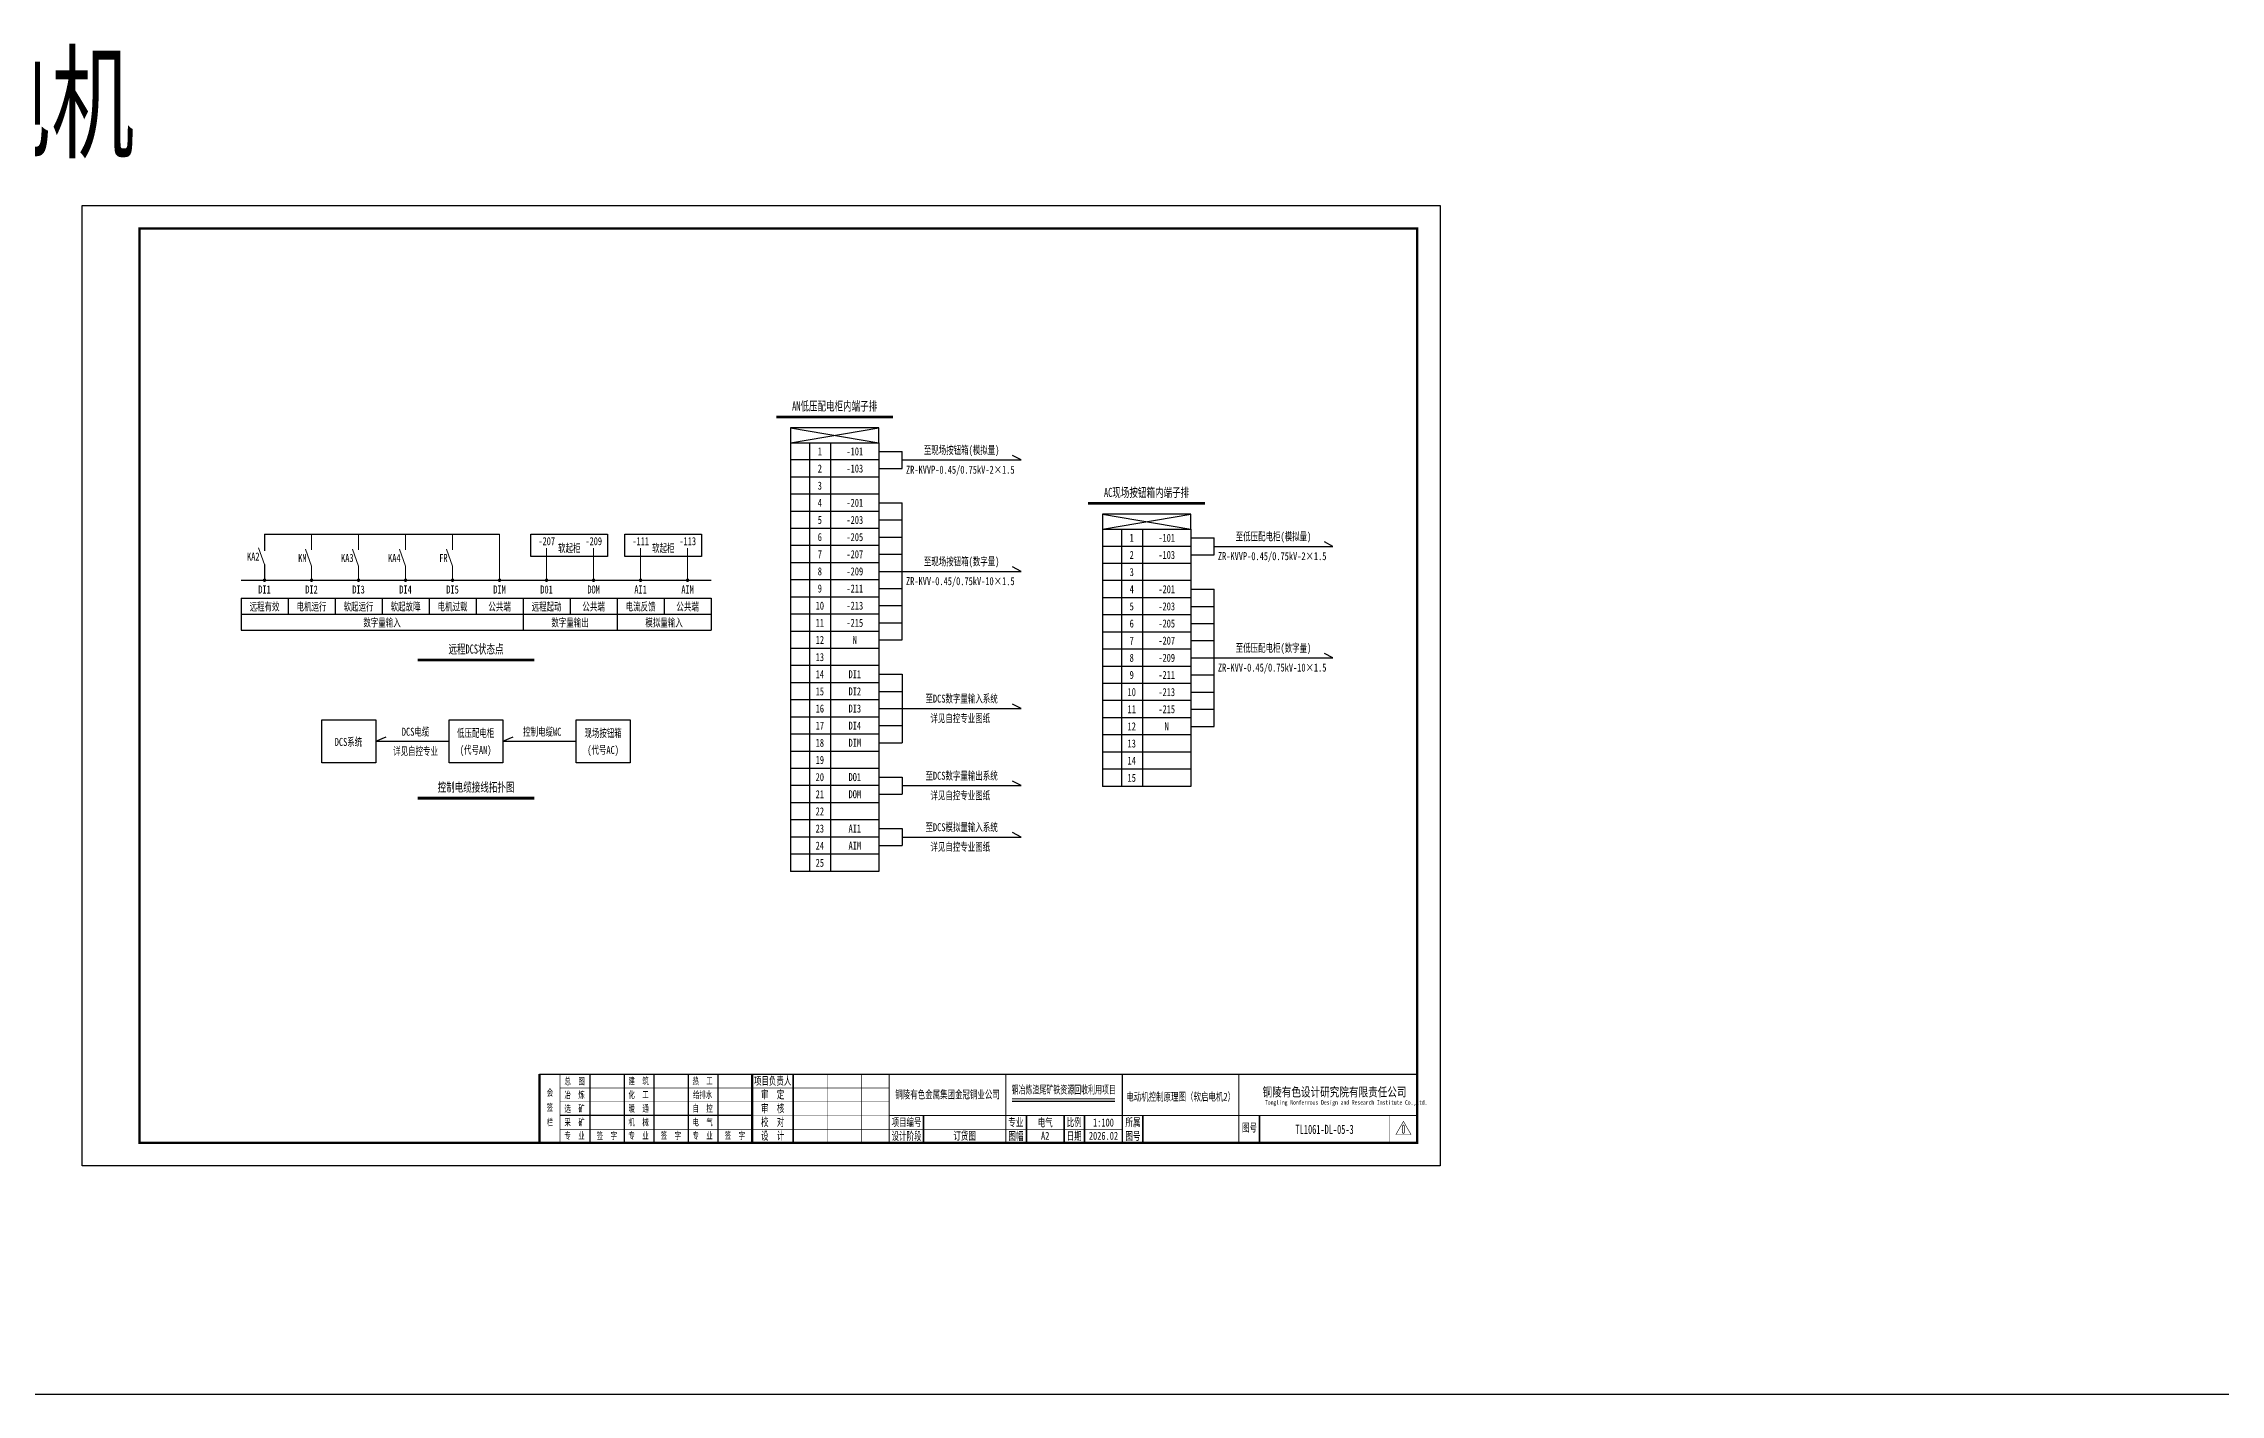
# Model space of a CAD drawing. Header units: millimetres. Extents: x 401220 to 2750366, y -101310 to 943175.
# Drawn here: x 1328851 to 1424086, y 628022 to 687110 of the extents above; entities that cross this region are included whole.
import ezdxf
from ezdxf.enums import TextEntityAlignment as Align

# ---------------------------------------------------------------- set-up
doc = ezdxf.new("R2010")
doc.units = ezdxf.units.MM
doc.layers.add('CAXA0层', color=7, linetype='Continuous', lineweight=25)
doc.layers.add('SW', color=8, linetype='Continuous', lineweight=20)
for name, color, linetype in [('TEXT', 4, 'Continuous'), ('动力平面设备层', 1, 'Continuous'), ('图框', 7, 'Continuous'), ('标注-照明', 7, 'Continuous'), ('照明平面导线层', 3, 'Continuous'), ('照明平面设备层', 1, 'Continuous')]:
    doc.layers.add(name, color=color, linetype=linetype)
doc.styles.add('HZ', font='simsun.ttf', dxfattribs={"width": 0.75})
doc.styles.add('标准', font='NSimSun.ttf', dxfattribs={"width": 0.667})

# ---------------------------------------------------------------- blocks, each defined once
blk = doc.blocks.new('3')
at = {"layer": 'TEXT', "color": 7, "lineweight": 25, "style": 'HZ', "width": 0.75}
for s, height, p in [('铜陵有色设计研究院有限责任公司', 400, (221501, 249018)), ('Tongling Nonferrous Design and Research Institute Co.,Ltd.', 200, (221613, 248659))]:
    blk.add_text(s, height=height, dxfattribs=at).set_placement(p)
blk = doc.blocks.new('铜陵有色图签02')
at = {"layer": '图框', "linetype": 'Continuous', "lineweight": 50}
for p, q in [((-38401, 3003), (-38401, 1)), ((-29100, 3001), (-29100, 0))]:
    blk.add_line(p, q, dxfattribs=at)
at = {"layer": '图框', "color": 7, "linetype": 'Continuous', "lineweight": 25}
for p, q in [((-36201, 3010), (-36201, 9)), ((-34701, 3010), (-34701, 9)), ((-33401, 3017), (-33401, 16)), ((-31901, 3017), (-31901, 16)), ((-30601, 3017), (-30601, 16)), ((-29100, 1201), (-37501, 1201))]:
    blk.add_line(p, q, dxfattribs=at)
at = {"layer": '图框', "color": 7, "linetype": 'Continuous', "lineweight": 35}
for p, q in [((-27300, 3001), (-27300, 1)), ((-21600, 1197), (-21600, -3)), ((-17100, 1200), (-17100, 0)), ((-15450, 0), (-15450, 1200)), ((-14550, 1200), (-14550, 0)), ((-12000, 1201), (-12000, 1)), ((-6900, 1202), (-6900, 2))]:
    blk.add_line(p, q, dxfattribs=at)
at = {"layer": '图框', "lineweight": 25}
blk.add_line((-17723, 1830), (-13223, 1830), dxfattribs=at)
at = {"layer": '图框', "lineweight": 70, "const_width": 70}
blk.add_lwpolyline([(-17980, 3001), (0, 3001), (-38401, 3001)], dxfattribs=at)
at = {"layer": '图框', "color": 7, "linetype": 'Continuous', "lineweight": 25, "const_width": 25}
for points in [[(-37501, 3000), (-37501, 0)], [(-25800, 3001), (-25800, 1)], [(-24300, 3001), (-24300, 1)], [(-23100, 2401), (-37501, 2401)], [(-23100, 1801), (-37501, 1801)], [(-23100, 1201), (-29100, 1201)], [(-602, 943), (-932, 371), (-272, 371), (-602, 943)], [(-12900, 600), (-18000, 600), (-37501, 600)]]:
    blk.add_lwpolyline(points, dxfattribs=at)
at = {"layer": '图框', "linetype": 'Continuous', "lineweight": 50, "const_width": 50}
for points in [[(-23100, 3001), (-23100, 1)], [(-18000, 3000), (-18000, 0)]]:
    blk.add_lwpolyline(points, dxfattribs=at)
at = {"layer": '图框', "lineweight": 50, "const_width": 50}
for points in [[(-12900, 3001), (-12900, 1)], [(-7800, 3001), (-7800, 1)], [(0, 3000), (0, 0)], [(-23100, 1200), (0, 1200)]]:
    blk.add_lwpolyline(points, dxfattribs=at)
at = {"layer": '图框', "lineweight": 25, "const_width": 35}
blk.add_lwpolyline([(-17723, 1930), (-13223, 1930)], dxfattribs=at)
at = {"layer": '图框', "color": 7, "linetype": 'Continuous', "lineweight": 35, "const_width": 25}
blk.add_lwpolyline([(-1200, 1201), (-1200, 0)], dxfattribs=at)
at = {"layer": '图框', "linetype": 'Continuous', "lineweight": 70, "const_width": 70}
blk.add_lwpolyline([(-38401, 1), (0, 0)], dxfattribs=at)
at = {"layer": '图框', "lineweight": 25}
blk.add_blockref('3', (-228268, -246986), dxfattribs=at)
at = {"layer": 'TEXT', "color": 7, "lineweight": 25, "style": '标准', "width": 0.667}
for s, height, p in [('总  图', 300, (-36862, 2555)), ('建  筑', 300, (-34062, 2562)), ('热  工', 300, (-31262, 2562)), ('项目负责人', 350, (-28197, 2541)), ('会', 300, (-37942, 2054)), ('冶  炼', 300, (-36862, 1955)), ('化  工', 300, (-34062, 1962)), ('给排水', 300, (-31262, 1962)), ('审  定', 350, (-28197, 1941)), ('栏', 300, (-37942, 754)), ('签', 300, (-37942, 1404)), ('采  矿', 300, (-36862, 754)), ('选  矿', 300, (-36862, 1355)), ('机  械', 300, (-34062, 761)), ('暖  通', 300, (-34062, 1362)), ('电  气', 300, (-31262, 761)), ('自  控', 300, (-31262, 1362)), ('校  对', 350, (-28197, 741)), ('审  核', 350, (-28197, 1341)), ('项目编号', 350, (-22343, 730)), ('专业', 350, (-17559, 730)), ('比例', 350, (-15009, 730)), ('所属', 350, (-12438, 730)), ('专  业', 300, (-36862, 170)), ('签  字', 300, (-35449, 170)), ('专  业', 300, (-34062, 177)), ('签  字', 300, (-32649, 177)), ('专  业', 300, (-31262, 177)), ('签  字', 300, (-29849, 177)), ('设  计', 350, (-28197, 139)), ('设计阶段', 350, (-22343, 130)), ('图幅', 350, (-17559, 130)), ('日期', 350, (-15009, 130)), ('图号', 350, (-12438, 130)), ('图号', 350, (-7339, 495))]:
    blk.add_text(s, height=height, dxfattribs=at).set_placement(p, align=Align.CENTER)

msp = doc.modelspace()

# ---------------------------------------------------------------- linework, layer by layer
at = {"color": 2, "linetype": 'ByBlock', "lineweight": 25}
for p, q in [((1361528.2631, 670297.4635), (1365395.28953, 669646.63401)), ((1361528.2631, 669646.63401), (1365395.28953, 670297.4635)), ((1361528.2631, 669646.63401), (1361528.2631, 650901.57086)), ((1361528.2631, 669646.63401), (1365395.28953, 669646.63401)), ((1362364.15773, 669646.63401), (1362364.15773, 650901.57086)), ((1363283.57964, 669646.63401), (1363283.57964, 650901.57086)), ((1365395.28953, 669646.63401), (1365395.28953, 650901.57086)), ((1365395.28953, 668896.83149), (1361528.2631, 668896.83149)), ((1365395.28953, 668147.02896), (1361528.2631, 668147.02896)), ((1365395.28953, 667397.22644), (1361528.2631, 667397.22644)), ((1365395.28953, 666647.42391), (1361528.2631, 666647.42391)), ((1365395.28953, 665897.62138), (1361528.2631, 665897.62138)), ((1365395.28953, 665147.81886), (1361528.2631, 665147.81886)), ((1365395.28953, 664398.01633), (1361528.2631, 664398.01633)), ((1365395.28953, 663648.2138), (1361528.2631, 663648.2138)), ((1365395.28953, 662898.41128), (1361528.2631, 662898.41128)), ((1365395.28953, 662148.60875), (1361528.2631, 662148.60875)), ((1365395.28953, 661398.80623), (1361528.2631, 661398.80623)), ((1365395.28953, 660649.0037), (1361528.2631, 660649.0037)), ((1365395.28953, 659899.20117), (1361528.2631, 659899.20117)), ((1365395.28953, 659149.39865), (1361528.2631, 659149.39865)), ((1365395.28953, 658399.59612), (1361528.2631, 658399.59612)), ((1365395.28953, 657649.79359), (1361528.2631, 657649.79359)), ((1365395.28953, 656899.99107), (1361528.2631, 656899.99107)), ((1365395.28953, 656150.18854), (1361528.2631, 656150.18854)), ((1365395.28953, 655400.38602), (1361528.2631, 655400.38602)), ((1365395.28953, 654650.58349), (1361528.2631, 654650.58349)), ((1365395.28953, 653900.78096), (1361528.2631, 653900.78096)), ((1365395.28953, 653150.97844), (1361528.2631, 653150.97844)), ((1365395.28953, 652401.17591), (1361528.2631, 652401.17591)), ((1365395.28953, 651651.37339), (1361528.2631, 651651.37339)), ((1365395.28953, 650901.57086), (1361528.2631, 650901.57086))]:
    msp.add_line(p, q, dxfattribs=at)
at = {"color": 1, "linetype": 'ByBlock'}
for p, q in [((1365395.28953, 669271.73275), (1366414.27042, 669271.73275)), ((1366414.27042, 668521.93022), (1366414.27042, 669271.73275)), ((1366414.27042, 668896.83149), (1371615.50153, 668896.83149)), ((1365395.28953, 668521.93022), (1366414.27042, 668521.93022)), ((1365395.28953, 667022.32517), (1366414.27042, 667022.32517)), ((1366414.27042, 661023.90496), (1366414.27042, 667022.32517)), ((1365395.28953, 666272.52265), (1366414.27042, 666272.52265)), ((1365395.28953, 665522.72012), (1366414.27042, 665522.72012)), ((1365395.28953, 664772.91759), (1366414.27042, 664772.91759)), ((1379039.53829, 665492.33203), (1380058.51918, 665492.33203)), ((1379039.53829, 664742.5295), (1380058.51918, 664742.5295)), ((1380058.51918, 664742.5295), (1380058.51918, 665492.33203)), ((1380058.51918, 665117.43077), (1385259.75029, 665117.43077)), ((1365395.28953, 664023.11507), (1366414.27042, 664023.11507)), ((1366414.27042, 664023.11507), (1371615.50153, 664023.11507)), ((1365395.28953, 663273.31254), (1366414.27042, 663273.31254)), ((1379039.53829, 663242.92445), (1380058.51918, 663242.92445)), ((1380058.51918, 657244.50424), (1380058.51918, 663242.92445)), ((1365395.28953, 662523.51002), (1366414.27042, 662523.51002)), ((1379039.53829, 662493.12193), (1380058.51918, 662493.12193)), ((1365395.28953, 661773.70749), (1366414.27042, 661773.70749)), ((1365395.28953, 661023.90496), (1366414.27042, 661023.90496)), ((1379039.53829, 661743.3194), (1380058.51918, 661743.3194)), ((1379039.53829, 660993.51687), (1380058.51918, 660993.51687)), ((1379039.53829, 660243.71435), (1380058.51918, 660243.71435)), ((1380058.51918, 660243.71435), (1385259.75029, 660243.71435)), ((1365395.28953, 659524.29991), (1366414.27042, 659524.29991)), ((1379039.53829, 659493.91182), (1380058.51918, 659493.91182)), ((1365395.28953, 658774.49738), (1366414.27042, 658774.49738)), ((1379039.53829, 658744.10929), (1380058.51918, 658744.10929)), ((1365395.28953, 658024.69486), (1366414.27042, 658024.69486)), ((1365395.28953, 657274.89233), (1366414.27042, 657274.89233)), ((1366414.27042, 658024.69486), (1371615.50153, 658024.69486)), ((1379039.53829, 657994.30677), (1380058.51918, 657994.30677)), ((1379039.53829, 657244.50424), (1380058.51918, 657244.50424)), ((1365395.28953, 656525.08981), (1366414.27042, 656525.08981)), ((1365395.28953, 655025.48475), (1366414.27042, 655025.48475)), ((1365395.28953, 654275.68223), (1366414.27042, 654275.68223)), ((1366414.27042, 654650.58349), (1371615.50153, 654650.58349)), ((1365395.28953, 652776.07717), (1366414.27042, 652776.07717)), ((1366414.27042, 652401.17591), (1371615.50153, 652401.17591)), ((1365395.28953, 652026.27465), (1366414.27042, 652026.27465))]:
    msp.add_line(p, q, dxfattribs=at)
at = {"color": 3, "linetype": 'ByBlock', "lineweight": 25}
for p, q in [((1375172.51186, 666518.06278), (1379039.53829, 665867.23329)), ((1375172.51186, 665867.23329), (1379039.53829, 666518.06278)), ((1375172.51186, 665867.23329), (1375172.51186, 654620.1954)), ((1375172.51186, 665867.23329), (1379039.53829, 665867.23329)), ((1376008.40649, 665867.23329), (1376008.40649, 654620.1954)), ((1376927.8284, 665867.23329), (1376927.8284, 654620.1954)), ((1379039.53829, 665867.23329), (1379039.53829, 654620.1954)), ((1379039.53829, 665117.43077), (1375172.51186, 665117.43077)), ((1379039.53829, 664367.62824), (1375172.51186, 664367.62824)), ((1379039.53829, 663617.82571), (1375172.51186, 663617.82571)), ((1379039.53829, 662868.02319), (1375172.51186, 662868.02319)), ((1379039.53829, 662118.22066), (1375172.51186, 662118.22066)), ((1379039.53829, 661368.41814), (1375172.51186, 661368.41814)), ((1379039.53829, 660618.61561), (1375172.51186, 660618.61561)), ((1379039.53829, 659868.81308), (1375172.51186, 659868.81308)), ((1379039.53829, 659119.01056), (1375172.51186, 659119.01056)), ((1379039.53829, 658369.20803), (1375172.51186, 658369.20803)), ((1379039.53829, 657619.4055), (1375172.51186, 657619.4055)), ((1379039.53829, 656869.60298), (1375172.51186, 656869.60298)), ((1379039.53829, 656119.80045), (1375172.51186, 656119.80045)), ((1379039.53829, 655369.99793), (1375172.51186, 655369.99793)), ((1379039.53829, 654620.1954), (1375172.51186, 654620.1954))]:
    msp.add_line(p, q, dxfattribs=at)
at = {"color": 3}
msp.add_line((1608777.09319, 628021.73148), (1079541.26295, 628021.73148), dxfattribs=at)
at = {"color": 2, "linetype": 'ByBlock', "lineweight": 25}
msp.add_lwpolyline([(1361528.2631, 669646.63401), (1365395.28953, 669646.63401), (1365395.28953, 670297.4635), (1361528.2631, 670297.4635)], close=True, dxfattribs=at)
at = {"color": 3, "linetype": 'ByBlock', "lineweight": 25}
msp.add_lwpolyline([(1375172.51186, 665867.23329), (1379039.53829, 665867.23329), (1379039.53829, 666518.06278), (1375172.51186, 666518.06278)], close=True, dxfattribs=at)
at = {"color": 7, "linetype": 'ByBlock', "lineweight": 20, "const_width": 75}
for points in [[(1338480.23856, 663635.44513, 1), (1338555.23856, 663635.44513, 1)], [(1340536.73749, 663635.44513, 1), (1340611.73749, 663635.44513, 1)], [(1342593.23643, 663635.44513, 1), (1342668.23643, 663635.44513, 1)], [(1344649.73537, 663635.44513, 1), (1344724.73537, 663635.44513, 1)], [(1346706.2343, 663635.44513, 1), (1346781.2343, 663635.44513, 1)], [(1348762.73324, 663635.44513, 1), (1348837.73324, 663635.44513, 1)], [(1350819.23218, 663635.44513, 1), (1350894.23218, 663635.44513, 1)], [(1352875.73111, 663635.44513, 1), (1352950.73111, 663635.44513, 1)], [(1354932.23005, 663635.44513, 1), (1355007.23005, 663635.44513, 1)], [(1356988.72899, 663635.44513, 1), (1357063.72899, 663635.44513, 1)]]:
    msp.add_lwpolyline(points, format="xyb", close=True, dxfattribs=at)
at = {"layer": 'CAXA0层', "color": 2, "linetype": 'ByBlock', "lineweight": 40}
for p, q in [((1360912.70367, 670800.9327), (1366010.84896, 670800.9327)), ((1345222.91113, 660170.82967), (1350321.05642, 660170.82967)), ((1345222.91113, 654131.42628), (1350321.05642, 654131.42628))]:
    msp.add_line(p, q, dxfattribs=at)
at = {"layer": 'CAXA0层', "color": 2, "linetype": 'ByBlock', "lineweight": 0}
for p, q in [((1360912.70367, 670735.44977), (1366010.84896, 670735.44977)), ((1345222.91113, 660105.34674), (1350321.05642, 660105.34674)), ((1345222.91113, 654065.94335), (1350321.05642, 654065.94335))]:
    msp.add_line(p, q, dxfattribs=at)
at = {"layer": 'CAXA0层', "color": 3, "linetype": 'ByBlock', "lineweight": 40}
msp.add_line((1374556.95243, 667021.53198), (1379655.09772, 667021.53198), dxfattribs=at)
at = {"layer": 'CAXA0层', "color": 3, "linetype": 'ByBlock', "lineweight": 0}
msp.add_line((1374556.95243, 666956.04905), (1379655.09772, 666956.04905), dxfattribs=at)
at = {"layer": 'SW', "color": 7, "linetype": 'ByBlock', "lineweight": 25}
for p, q in [((1337489.48909, 662850.454), (1358054.47846, 662850.454)), ((1337489.48909, 662850.454), (1337489.48909, 661454.10283)), ((1339545.98803, 662850.454), (1339545.98803, 662152.27841)), ((1341602.48696, 662850.454), (1341602.48696, 662152.27841)), ((1343658.9859, 662850.454), (1343658.9859, 662152.27841)), ((1345715.48484, 662850.454), (1345715.48484, 662152.27841)), ((1347771.98377, 662850.454), (1347771.98377, 662152.27841)), ((1349828.48271, 662850.454), (1349828.48271, 661454.10283)), ((1351884.98165, 662850.454), (1351884.98165, 662152.27841)), ((1353941.48058, 662850.454), (1353941.48058, 661454.10283)), ((1355997.97952, 662850.454), (1355997.97952, 662152.27841)), ((1358054.47846, 662850.454), (1358054.47846, 661454.10283)), ((1337489.48909, 662152.27841), (1358054.47846, 662152.27841)), ((1337489.48909, 661454.10283), (1358054.47846, 661454.10283))]:
    msp.add_line(p, q, dxfattribs=at)
at = {"layer": '动力平面设备层', "color": 1, "linetype": 'ByBlock', "lineweight": -3, "ltscale": 100}
for p, q in [((1371615.50153, 668896.83149), (1371238.93725, 669090.03815)), ((1385259.75029, 665117.43077), (1384883.18601, 665310.63743)), ((1371615.50153, 664023.11507), (1371238.93725, 664216.32173)), ((1385259.75029, 660243.71435), (1384883.18601, 660436.92101)), ((1366414.27042, 659524.29991), (1366414.27042, 656525.08981)), ((1371615.50153, 658024.69486), (1371238.93725, 658217.90152)), ((1366414.27042, 655025.48475), (1366414.27042, 654275.68223)), ((1371615.50153, 654650.58349), (1371238.93725, 654843.79015)), ((1366414.27042, 652776.07717), (1366414.27042, 652026.27465)), ((1371615.50153, 652401.17591), (1371238.93725, 652594.38257))]:
    msp.add_line(p, q, dxfattribs=at)
at = {"layer": '动力平面设备层', "color": 3, "linetype": 'ByBlock', "lineweight": -3, "ltscale": 100}
for p, q in [((1350161.7726, 665643.15633), (1353520.4186, 665643.15633)), ((1350161.7726, 664670.69701), (1350161.7726, 665643.15633)), ((1353520.4186, 665643.15633), (1353520.4186, 664670.69701)), ((1354274.77047, 665643.15633), (1357633.41648, 665643.15633)), ((1354274.77047, 664670.69701), (1354274.77047, 665643.15633)), ((1357633.41648, 665643.15633), (1357633.41648, 664670.69701)), ((1353520.4186, 664670.69701), (1350161.7726, 664670.69701)), ((1357633.41648, 664670.69701), (1354274.77047, 664670.69701))]:
    msp.add_line(p, q, dxfattribs=at)
at = {"layer": '图框', "linetype": 'Continuous', "lineweight": 100, "const_width": 100}
msp.add_lwpolyline([(1333045.79658, 639021.73148), (1388945.79658, 639021.73148), (1388945.79658, 679021.73148), (1333045.79658, 679021.73148)], close=True, dxfattribs=at)
at = {"layer": '标注-照明', "linetype": 'ByBlock', "lineweight": 25, "ltscale": 100}
for p, q in [((1338517.73856, 665643.15633), (1338517.73856, 664924.23878)), ((1338517.73856, 665643.15633), (1348800.23324, 665643.15633)), ((1338517.73856, 664320.75128), (1338517.73856, 663635.44513)), ((1337489.48909, 663635.44513), (1358054.47846, 663635.44513)), ((1343387.46302, 656589.40149), (1343840.13047, 656792.53252)), ((1343387.46302, 656589.40149), (1346593.78514, 656589.40149)), ((1348950.18241, 656589.40149), (1349402.84985, 656792.53252)), ((1348950.18241, 656589.40149), (1352156.50452, 656589.40149))]:
    msp.add_line(p, q, dxfattribs=at)
for points in [[(1343387.46302, 655643.50828), (1341031.06575, 655643.50828), (1341031.06575, 657535.29469), (1343387.46302, 657535.29469)], [(1348950.18241, 655643.50828), (1346593.78514, 655643.50828), (1346593.78514, 657535.29469), (1348950.18241, 657535.29469)], [(1354512.9018, 655643.50828), (1352156.50452, 655643.50828), (1352156.50452, 657535.29469), (1354512.9018, 657535.29469)]]:
    msp.add_lwpolyline(points, close=True, dxfattribs=at)
at = {"layer": '照明平面导线层', "color": 0, "linetype": 'ByBlock', "lineweight": 20}
for p, q in [((1338517.73856, 664320.75128), (1338256.30649, 665051.86541)), ((1340574.23749, 664256.93796), (1340312.80542, 664988.05209)), ((1340574.23749, 664958.67921), (1340574.23749, 665643.15633)), ((1342630.73643, 664256.93796), (1342369.30436, 664988.05209)), ((1342630.73643, 664958.67921), (1342630.73643, 665643.15633)), ((1344687.23537, 664256.93796), (1344425.8033, 664988.05209)), ((1344687.23537, 664958.67921), (1344687.23537, 665643.15633)), ((1346743.7343, 664256.93796), (1346482.30223, 664988.05209)), ((1346743.7343, 664958.67921), (1346743.7343, 665643.15633)), ((1348800.23324, 663635.44513), (1348800.23324, 665643.15633)), ((1350856.73218, 663635.44513), (1350856.73218, 665041.7397)), ((1352913.23111, 663635.44513), (1352913.23111, 665041.7397)), ((1354969.73005, 663635.44513), (1354969.73005, 665041.7397)), ((1357026.22899, 663635.44513), (1357026.22899, 665041.7397)), ((1340574.23749, 663635.44513), (1340574.23749, 664256.93796)), ((1342630.73643, 663635.44513), (1342630.73643, 664256.93796)), ((1344687.23537, 663635.44513), (1344687.23537, 664256.93796)), ((1346743.7343, 663635.44513), (1346743.7343, 664256.93796))]:
    msp.add_line(p, q, dxfattribs=at)
at = {"layer": '照明平面设备层', "color": 0, "lineweight": -3, "ltscale": 100}
msp.add_lwpolyline([(1330545.79658, 680021.73148), (1389945.79658, 680021.73148), (1389945.79658, 638021.73148), (1330545.79658, 638021.73148)], close=True, dxfattribs=at)

# ---------------------------------------------------------------- block references
at = {"layer": '图框', "lineweight": 25}
msp.add_blockref('铜陵有色图签02', (1388945.79658, 639021.73148), dxfattribs=at)

# ---------------------------------------------------------------- texts
at = {"layer": 'SW', "color": 4, "linetype": 'ByBlock', "lineweight": 25, "style": '标准', "width": 0.667}
for s, height, p in [('软起电机', 4000, (1325545.79658, 682521.21194)), ('DCS电缆', 350, (1345125.82469, 656833.76602)), ('低压配电柜', 350, (1347753.69408, 656775.5194)), ('控制电缆WC', 350, (1350666.94918, 656833.76602)), ('现场按钮箱', 350, (1353330.52463, 656775.5194)), ('DCS系统', 350, (1342190.97469, 656387.29478)), ('详见自控专业', 350, (1345125.82469, 655985.09184)), ('(代号AN)', 350, (1347753.69408, 656036.65988)), ('(代号AC)', 350, (1353330.52463, 656036.65988))]:
    msp.add_text(s, height=height, dxfattribs=at).set_placement(p, align=Align.CENTER)
at = {"layer": 'SW', "color": 2, "linetype": 'ByBlock', "lineweight": 25, "style": '标准', "width": 0.667}
for s, p in [('AN低压配电柜内端子排', (1363461.54859, 671055.94673)), ('远程DCS状态点', (1347771.75604, 660425.8437)), ('控制电缆接线拓扑图', (1347771.75604, 654386.44031))]:
    msp.add_text(s, height=400, dxfattribs=at).set_placement(p, align=Align.CENTER)
at = {"layer": 'SW', "color": 7, "linetype": 'ByBlock', "lineweight": 25, "style": '标准', "width": 0.667}
for s, p in [('至现场按钮箱(模拟量)', (1369013.45486, 669154.03995)), ('2', (1362812.38806, 668347.02896)), ('1', (1362812.38806, 669096.83149)), ('-101', (1364341.68112, 669096.83149)), ('-103', (1364341.68112, 668347.02896)), ('ZR-KVVP-0.45/0.75kV-2×1.5', (1368956.4798, 668294.10252)), ('3', (1362812.38806, 667597.22644)), ('4', (1362812.38806, 666847.42391)), ('-201', (1364341.68112, 666847.42391)), ('5', (1362812.38806, 666097.62138)), ('6', (1362812.38806, 665347.81886)), ('-203', (1364341.68112, 666097.62138)), ('-205', (1364341.68112, 665347.81886)), ('至低压配电柜(模拟量)', (1382657.70362, 665374.63923)), ('-207', (1350862.39811, 665168.78163)), ('软起柜', (1351851.09789, 664862.83341)), ('-209', (1352918.89705, 665168.78163)), ('-111', (1354975.39599, 665168.78163)), ('软起柜', (1355964.09576, 664862.83341)), ('-113', (1357031.89492, 665168.78163)), ('7', (1362812.38806, 664598.01633)), ('-207', (1364341.68112, 664598.01633)), ('2', (1376456.63682, 664567.62824)), ('1', (1376456.63682, 665317.43077)), ('-101', (1377985.92988, 665317.43077)), ('-103', (1377985.92988, 664567.62824)), ('ZR-KVVP-0.45/0.75kV-2×1.5', (1382600.72856, 664514.7018)), ('8', (1362812.38806, 663848.2138)), ('-209', (1364341.68112, 663848.2138)), ('ZR-KVV-0.45/0.75kV-10×1.5', (1368956.4798, 663420.3861)), ('至现场按钮箱(数字量)', (1369013.45486, 664280.32353)), ('3', (1376456.63682, 663817.82571)), ('DI1', (1338518.28031, 663054.9917)), ('DI2', (1340574.77925, 663054.9917)), ('DI3', (1342631.27819, 663054.9917)), ('DI4', (1344687.77712, 663054.9917)), ('DI5', (1346744.27606, 663054.9917)), ('DIM', (1348800.775, 663054.9917)), ('D01', (1350857.27393, 663054.9917)), ('DOM', (1352913.77287, 663054.9917)), ('AI1', (1354970.27181, 663054.9917)), ('AIM', (1357026.77074, 663054.9917)), ('9', (1362812.38806, 663098.41128)), ('-211', (1364341.68112, 663098.41128)), ('4', (1376456.63682, 663068.02319)), ('-201', (1377985.92988, 663068.02319)), ('远程有效', (1338518.28031, 662306.51962)), ('电机运行', (1340574.77925, 662306.51962)), ('软起运行', (1342631.27819, 662306.51962)), ('数字量输入', (1343658.9859, 661608.34404)), ('软起故障', (1344687.77712, 662306.51962)), ('电机过载', (1346744.27606, 662306.51962)), ('公共端', (1348800.775, 662306.51962)), ('远程起动', (1350857.27393, 662306.51962)), ('数字量输出', (1351884.98165, 661608.34404)), ('公共端', (1352913.77287, 662306.51962)), ('电流反馈', (1354970.27181, 662306.51962)), ('模拟量输入', (1355997.97952, 661608.34404)), ('公共端', (1357026.77074, 662306.51962)), ('10', (1362812.38806, 662348.60875)), ('11', (1362812.38806, 661598.80623)), ('-213', (1364341.68112, 662348.60875)), ('-215', (1364341.68112, 661598.80623)), ('5', (1376456.63682, 662318.22066)), ('6', (1376456.63682, 661568.41814)), ('-203', (1377985.92988, 662318.22066)), ('-205', (1377985.92988, 661568.41814)), ('12', (1362812.38806, 660849.0037)), ('N', (1364341.68112, 660849.0037)), ('7', (1376456.63682, 660818.61561)), ('-207', (1377985.92988, 660818.61561)), ('13', (1362812.38806, 660099.20117)), ('8', (1376456.63682, 660068.81308)), ('-209', (1377985.92988, 660068.81308)), ('ZR-KVV-0.45/0.75kV-10×1.5', (1382600.72856, 659640.98538)), ('至低压配电柜(数字量)', (1382657.70362, 660500.92281)), ('14', (1362812.38806, 659349.39865)), ('DI1', (1364341.68112, 659349.39865)), ('9', (1376456.63682, 659319.01056)), ('-211', (1377985.92988, 659319.01056)), ('15', (1362812.38806, 658599.59612)), ('16', (1362812.38806, 657849.79359)), ('DI2', (1364341.68112, 658599.59612)), ('DI3', (1364341.68112, 657849.79359)), ('至DCS数字量输入系统', (1369013.45486, 658281.90333)), ('10', (1376456.63682, 658569.20803)), ('11', (1376456.63682, 657819.4055)), ('-213', (1377985.92988, 658569.20803)), ('-215', (1377985.92988, 657819.4055)), ('17', (1362812.38806, 657099.99107)), ('DI4', (1364341.68112, 657099.99107)), ('详见自控专业图纸', (1368956.4798, 657421.96589)), ('12', (1376456.63682, 657069.60298)), ('N', (1377985.92988, 657069.60298)), ('18', (1362812.38806, 656350.18854)), ('DIM', (1364341.68112, 656350.18854)), ('13', (1376456.63682, 656319.80045)), ('19', (1362812.38806, 655600.38602)), ('至DCS数字量输出系统', (1369013.45486, 654907.79196)), ('14', (1376456.63682, 655569.99793)), ('20', (1362812.38806, 654850.58349)), ('21', (1362812.38806, 654100.78096)), ('DO1', (1364341.68112, 654850.58349)), ('DOM', (1364341.68112, 654100.78096)), ('详见自控专业图纸', (1368956.4798, 654047.85452)), ('15', (1376456.63682, 654820.1954)), ('22', (1362812.38806, 653350.97844)), ('23', (1362812.38806, 652601.17591)), ('AI1', (1364341.68112, 652601.17591)), ('至DCS模拟量输入系统', (1369013.45486, 652658.38438)), ('24', (1362812.38806, 651851.37339)), ('25', (1362812.38806, 651101.57086)), ('AIM', (1364341.68112, 651851.37339)), ('详见自控专业图纸', (1368956.4798, 651798.44694))]:
    msp.add_text(s, height=350, dxfattribs=at).set_placement(p, align=Align.CENTER)
at = {"layer": 'SW', "color": 3, "linetype": 'ByBlock', "lineweight": 25, "style": '标准', "width": 0.667}
msp.add_text('AC现场按钮箱内端子排', height=400, dxfattribs=at).set_placement((1377105.79734, 667276.54601), align=Align.CENTER)
at = {"layer": 'SW', "color": 7, "linetype": 'ByBlock', "lineweight": 25, "style": '标准', "width": 0.667}
for s, p in [('KA2', (1338300.81429, 664673.14429)), ('KM', (1340357.31323, 664609.33097)), ('KA3', (1342413.81216, 664609.33097)), ('KA4', (1344470.3111, 664609.33097)), ('FR', (1346526.81004, 664609.33097))]:
    msp.add_text(s, height=350, dxfattribs=at).set_placement(p, align=Align.MIDDLE_RIGHT)
at = {"layer": 'SW', "color": 4, "linetype": 'Continuous', "lineweight": 25, "style": '标准'}
for s, height, width, p in [('铜陵有色金属集团金冠铜业公司', 350, 0.667, (1368399.64974, 640968.00688)), ('铜冶炼渣尾矿铁资源回收利用项目', 350, 0.62, (1373483.3202, 641179.55327)), ('电动机控制原理图（软启电机2）', 350, 0.667, (1378596.708, 640868.64442)), ('电气', 350, 0.667, (1372669.97309, 639739.99748)), ('1:100', 350, 0.667, (1375219.97309, 639739.99748)), ('A2', 350, 0.667, (1372669.97309, 639160.29543)), ('2026.02', 350, 0.667, (1375219.97309, 639160.29543)), ('TL1061-DL-05-3', 400, 0.667, (1384895.11099, 639416.78801)), ('0', 400, 0.667, (1388343.56906, 639429.69185))]:
    msp.add_text(s, height=height, dxfattribs=dict(at, width=width)).set_placement(p, align=Align.CENTER)
at = {"layer": 'SW', "color": 1, "linetype": 'Continuous', "lineweight": 25, "style": '标准', "width": 0.667}
msp.add_text('订货图', height=350, dxfattribs=at).set_placement((1369145.2203, 639160.29543), align=Align.CENTER)

doc.saveas('drawing.dxf')
